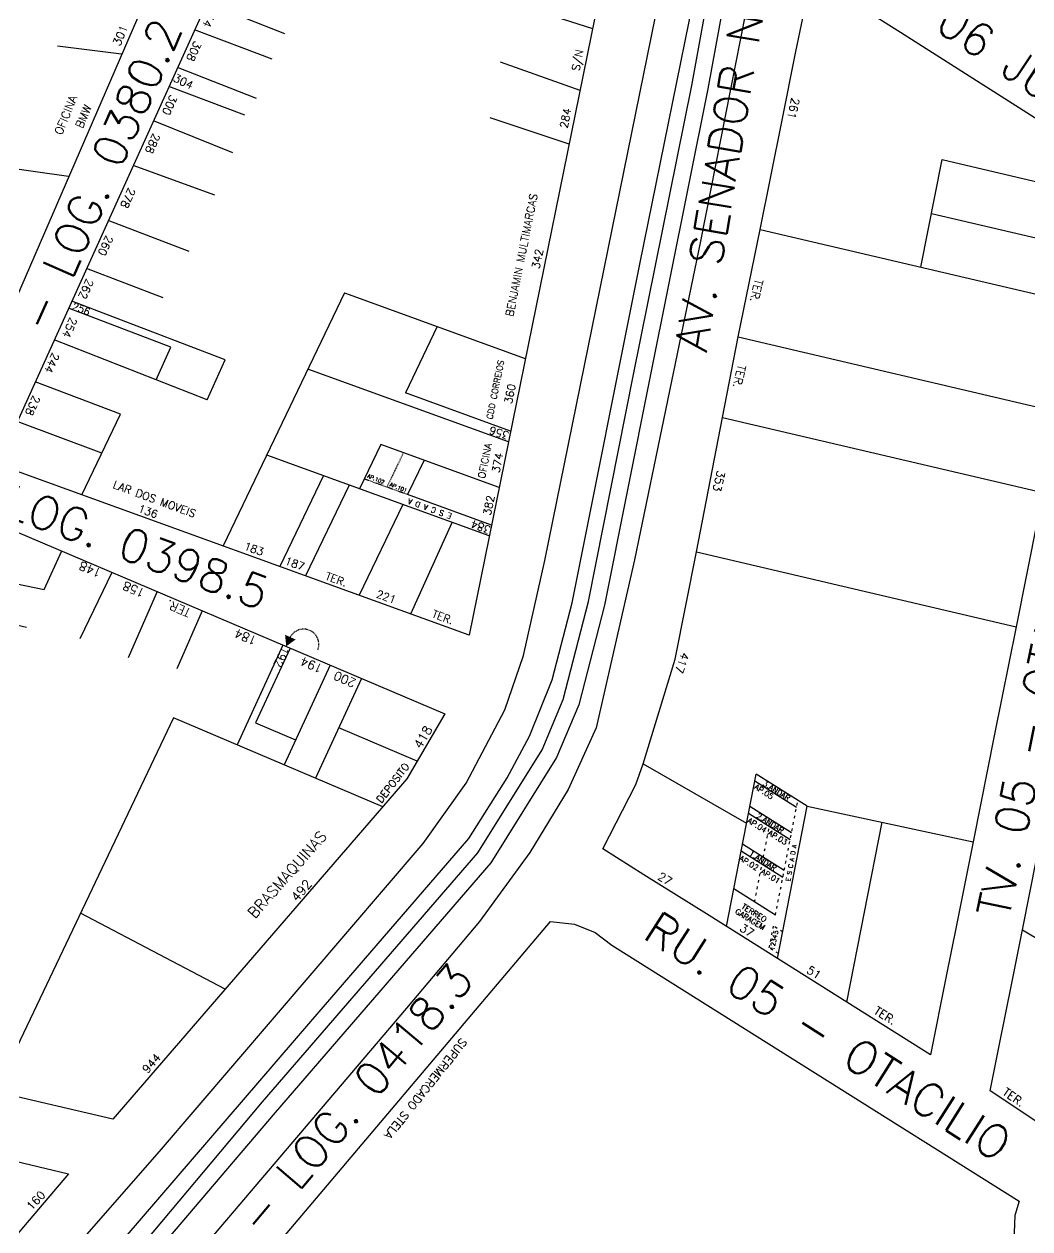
# Model space of a CAD drawing. Extents: x 714896 to 749292, y 8417558 to 8447149.
# Drawn here: x 739868.5 to 740052.2, y 8426041.6 to 8426261.6 of the extents above; entities that cross this region are included whole.
import ezdxf

# ---------------------------------------------------------------- set-up
doc = ezdxf.new("R2010")
doc.units = 0
doc.header["$MEASUREMENT"] = 0
doc.linetypes.add('ACAD_ISO03W100', pattern=[30, 12, -18])
for name, color, linetype in [('LOTE', 7, 'CONTINUOUS'), ('NUM-PORTA', 7, 'CONTINUOUS'), ('QUADRA', 6, 'CONTINUOUS'), ('REFERENCIA', 7, 'CONTINUOUS'), ('TEXTO', 7, 'CONTINUOUS'), ('TEXTODERUA', 3, 'CONTINUOUS')]:
    doc.layers.add(name, color=color, linetype=linetype)
doc.styles.add('ROMANS', font='ROMANS.SHX', dxfattribs={"height": 1.5})

msp = doc.modelspace()

# ---------------------------------------------------------------- hatches: boundary and pattern name
at = {"layer": 'LOTE', "linetype": 'CONTINUOUS'}
h = msp.add_hatch(color=7, dxfattribs=at)
h.paths.add_polyline_path([(739918.13, 8426149.22), (739916.21, 8426150.08), (739916.42, 8426147.99)])
h.paths.add_polyline_path([(739917.78, 8426147.1), (739914.87, 8426148.42), (739914.64, 8426147.92), (739917.56, 8426146.61)], flags=9)

# ---------------------------------------------------------------- linework, layer by layer
at = {"layer": 'LOTE', "color": 7}
for p, q in [((739957.28, 8426265.58, 513.58), (739972.34, 8426260.77, 513.29)), ((739916.16, 8426259.8, 512.9), (739901.9, 8426265.41, 513.29)), ((739913.87, 8426255.17, 512.92), (739899.69, 8426260.55, 513.29)), ((739886.32, 8426256.11, 514.68), (739874.62, 8426257.56, 514.73)), ((739955.46, 8426254.68, 513.59), (739970.05, 8426249.5, 513.29)), ((739911, 8426248.01, 512.93), (739896.57, 8426253.65, 513.29)), ((739908.88, 8426244.97, 512.95), (739895, 8426250.2, 513.29)), ((739906.69, 8426238.09, 512.96), (739892.16, 8426243.93, 513.29)), ((739953.63, 8426244.54, 513.6), (739968.05, 8426239.7, 513.29)), ((739903.37, 8426230.37, 512.97), (739888.47, 8426235.77, 513.29)), ((739898.69, 8426220.05, 513), (739883.92, 8426225.74, 513.29)), ((739893.94, 8426211.59, 513.03), (739879.94, 8426216.96, 513.29)), ((739905.27, 8426200.3, 513.29), (739877.24, 8426211, 513.29)), ((739927.08, 8426212.54, 514.14), (739904.9, 8426166.3)), ((739927.08, 8426212.54, 514.14), (739960.08, 8426200.5, 513.29)), ((739895.35, 8426202.59, 512.98), (739876.66, 8426209.72, 513.29)), ((739944.01, 8426206.37), (739938.18, 8426194.23)), ((739901.97, 8426192.98, 513.29), (739874.04, 8426203.94, 513.29)), ((739886.16, 8426190.38, 513.1), (739870.56, 8426196.26, 513.29)), ((739882.76, 8426183.27, 513.16), (739867.29, 8426189.04, 513.29)), ((739879.08, 8426175.65, 513.29), (739886.16, 8426190.38, 513.1)), ((739933.67, 8426184.81), (739929.8, 8426176.75)), ((739941.59, 8426181.95, 513.29), (739938.58, 8426175.67, 513.29)), ((739923.2, 8426179.14), (739915.24, 8426162.55)), ((739927.9, 8426177.43), (739919.94, 8426160.85)), ((739937.72, 8426173.88, 513.29), (739929.76, 8426157.29, 513.29)), ((739939.17, 8426153.89, 513.29), (739946.74, 8426170.61, 512.48)), ((739872.21, 8426158.37, 514.77), (739875.45, 8426165.39, 515.24)), ((739855.11, 8426161.89, 515.24), (739872.21, 8426158.37, 514.77)), ((739884.56, 8426161.48, 515.24), (739878.73, 8426149.32, 514.52)), ((739892.84, 8426157.96, 515.24), (739887.53, 8426145.85, 514.33)), ((739852.12, 8426155.25, 515.24), (739868.97, 8426151.5, 514.65)), ((739901.09, 8426154.46, 515.24), (739896.43, 8426143.87, 514.33)), ((739915.82, 8426148.2, 515.23), (739907.44, 8426130, 513.27)), ((739917.11, 8426147.65, 515.23), (739910.82, 8426133.99, 513.27)), ((739924.42, 8426144.55, 515.23), (739916.04, 8426126.35, 513.27)), ((739930.16, 8426142.11, 515.22), (739921.78, 8426123.91, 513.27)), ((739895.82, 8426134.93, 512.44), (739863.32, 8426066.66, 515.24)), ((739905.28, 8426085.41, 512.44), (739878.83, 8426099.25, 515.45))]:
    msp.add_line(p, q, dxfattribs=at)
at = {"layer": 'LOTE', "color": 7, "linetype": 'ACAD_ISO03W100', "ltscale": 0.004}
msp.add_line((739937.81, 8426183.31, 513.29), (739934.8, 8426177.04, 513.29), dxfattribs=at)
at = {"layer": 'LOTE', "color": 7, "elevation": 511.4}
for points in [[(740003, 8426277.51), (739992.07, 8426221.95), (739980.03, 8426163.78), (739973, 8426133.12), (739967.9, 8426121.84), (739960.9, 8426110.35), (739951.74, 8426097.73), (739938.39, 8426081.93), (739892.35, 8426027.82)], [(739860.34, 8426018.19), (739893.26, 8426055.73), (739941.4, 8426111.98), (739949.29, 8426123.02), (739956.34, 8426136.38), (739959.72, 8426146.29), (739963.62, 8426163.67), (739984.6, 8426266.59)]]:
    msp.add_lwpolyline(points, dxfattribs=at)
at = {"layer": 'LOTE', "color": 7, "linetype": 'CONTINUOUS', "flags": 128}
for points, elevation in [([(739849.95, 8426237.62), (739876.63, 8426233.79)], 514.97), ([(739934.05, 8426118.69), (739895.82, 8426134.93)], 512.44), ([(739910.82, 8426133.99), (739918.13, 8426130.89)], 513.27), ([(739940.34, 8426127.01), (739926.01, 8426133.1)], 512.44)]:
    msp.add_lwpolyline(points, dxfattribs=dict(at, elevation=elevation))
at = {"layer": 'LOTE', "color": 7}
for points in [[(740032.28, 8426217.22), (740036.2, 8426236.83)], [(740036.2, 8426236.83), (740065.41, 8426229.98)], [(740034.24, 8426227.03), (740063.45, 8426220.17)], [(740002.94, 8426224.11), (740061.48, 8426210.37)], [(739998.97, 8426204.51), (740057.55, 8426190.76)], [(739996.1, 8426189.78), (740054.6, 8426176.05)], [(739991.32, 8426165.24), (740049.7, 8426151.53)], [(739981.6, 8426126.5), (740000.49, 8426115.7)], [(739996.8, 8426096.83), (740002.23, 8426124.63)], [(740009.6, 8426118.57), (740001.98, 8426123.36)], [(740011.55, 8426118.78), (740002.23, 8426124.63)], [(740008.7, 8426113.93), (740001.08, 8426118.72)], [(740006.11, 8426090.98), (740011.55, 8426118.78)], [(740011.55, 8426118.78), (740041.84, 8426112.31)], [(740008.45, 8426112.65), (740000.83, 8426117.44)], [(740018.81, 8426083), (740025.23, 8426115.86)], [(740007.35, 8426107.06), (739999.73, 8426111.85)], [(740007.1, 8426105.78), (739999.48, 8426110.57)], [(740005.76, 8426098.91), (739998.14, 8426103.7)], [(740050.86, 8426096.24), (740058.7, 8426091.52)]]:
    msp.add_lwpolyline(points, dxfattribs=at)
at = {"layer": 'LOTE', "color": 7, "elevation": 513.29, "flags": 128}
for points in [[(739892.66, 8426196.63), (739895.35, 8426202.59)], [(739901.97, 8426192.98), (739905.27, 8426200.3)]]:
    msp.add_lwpolyline(points, dxfattribs=at)
at = {"layer": 'LOTE', "color": 7, "linetype": 'CONTINUOUS', "flags": 128}
for points in [[(739956.99, 8426185.31), (739920.38, 8426198.57)], [(739957.39, 8426187.27), (739938.18, 8426194.23)], [(739955.29, 8426176.99), (739933.67, 8426184.81)], [(739953.5, 8426168.17), (739912.85, 8426182.88)], [(739953.9, 8426170.13), (739938.58, 8426175.67)]]:
    msp.add_lwpolyline(points, dxfattribs=at)
at = {"layer": 'LOTE', "color": 7, "linetype": 'ACAD_ISO03W100', "ltscale": 0.004, "flags": 128}
msp.add_lwpolyline([(739938.58, 8426175.67), (739930.66, 8426178.54)], dxfattribs=at)
at = {"layer": 'LOTE', "color": 7, "linetype": 'ACAD_ISO03W100', "ltscale": 0.04}
for points in [[(740005.76, 8426098.91), (740009.85, 8426119.85)], [(740003.54, 8426109.45), (740004.64, 8426115.05)], [(740001.95, 8426101.31), (740003.29, 8426108.18)], [(740004.63, 8426092.93), (740005.41, 8426096.89)], [(740007.06, 8426095.85), (740005.41, 8426096.89)], [(740006.29, 8426091.89), (740004.63, 8426092.93)]]:
    msp.add_lwpolyline(points, dxfattribs=at)
at = {"layer": 'LOTE', "color": 7, "linetype": 'ACAD_ISO03W100', "ltscale": 0.003}
msp.add_arc((739919.6, 8426148.34), 2.78, 339.2701, 155.367, dxfattribs=at)
at = {"layer": 'QUADRA', "color": 6}
for points in [[(739802.15, 8426203.09), (739842.13, 8426344.5), (739915.13, 8426322.45), (739855.02, 8426183.87), (739802.15, 8426203.09)], [(739980.68, 8426301.74), (739949.81, 8426150.04), (739863.74, 8426181.2), (739926.19, 8426319.04)], [(739846.1, 8426070.69), (739818.83, 8426077.06), (739823.01, 8426090.44), (739859.67, 8426172.05), (739945.4, 8426135.64), (739938.45, 8426123.78), (739884.73, 8426061.66), (739863.32, 8426066.66), (739846.1, 8426070.69)], [(739814.7, 8426066.44), (739876.63, 8426051.7), (739854.67, 8426025.86), (739841.28, 8426003.05), (739828.08, 8425962.6), (739790.23, 8425971.91), (739814.7, 8426066.44)]]:
    msp.add_lwpolyline(points, close=True, dxfattribs=at)
for points in [[(740012.32, 8426270.4), (740028.58, 8426260.08), (740048.96, 8426247.14), (740066.6, 8426235.94)], [(740053.63, 8426171.15), (740049.7, 8426151.53), (740045.77, 8426131.92), (740041.84, 8426112.31), (740038.79, 8426097.07), (740036.93, 8426087.79), (740034.06, 8426073.42), (740034.06, 8426073.42), (740018.81, 8426083), (740006.11, 8426090.98), (739993.66, 8426098.81), (739981.75, 8426106.29), (739974.24, 8426111), (739980.28, 8426122.73), (739981.6, 8426126.5), (739987.44, 8426145.63), (739991.32, 8426165.24), (739996.1, 8426189.78), (739998.97, 8426204.51), (740002.94, 8426224.11), (740006.91, 8426243.71), (740009.51, 8426256.57), (740010.75, 8426262.67)], [(740053.32, 8426061.31), (740044.97, 8426066.82), (740046.68, 8426075.36), (740048.91, 8426086.51), (740050.86, 8426096.24), (740054.79, 8426115.85)]]:
    msp.add_lwpolyline(points, dxfattribs=at)
at = {"layer": 'QUADRA', "color": 6, "linetype": 'CONTINUOUS'}
msp.add_lwpolyline([(740005.72, 8425984.17), (740004.02, 8425984.37), (739972.78, 8426003.76), (739958.53, 8426011.35), (739943.95, 8426018.49), (739933.2, 8426023.6), (739921.64, 8426028.53), (739910.93, 8426034.21), (739964.7, 8426097.76), (739969.08, 8426097.27), (739972.85, 8426095.71), (739975.87, 8426093.45), (740050.26, 8426046.71), (740049.49, 8426044.05), (740049.29, 8426039.35), (740050.15, 8426034.99), (740051.77, 8426031.69), (740020.37, 8425986.84), (740011.47, 8425986.05)], close=True, dxfattribs=at)
at = {"layer": 'REFERENCIA', "elevation": 510.75, "flags": 128}
msp.add_lwpolyline([(739846.29, 8425958.72), (739863.19, 8426006.63), (739912.1, 8426064.81), (739951.38, 8426110.27), (739963.13, 8426129.09), (739967, 8426138.28), (739971.59, 8426156.17), (739979.86, 8426197.59), (739990.48, 8426250.35), (739996.17, 8426281.5), (739998.47, 8426297.97), (739999, 8426325.58), (739998.07, 8426357.56)], dxfattribs=at)
at = {"layer": 'REFERENCIA', "elevation": 510.75}
msp.add_lwpolyline([(739999.14, 8426281.02), (739993.43, 8426249.79), (739982.8, 8426197), (739974.51, 8426155.5), (739969.85, 8426137.32), (739965.8, 8426127.7), (739953.8, 8426108.48), (739914.38, 8426062.86), (739873.69, 8426015.05), (739865.84, 8426005.12), (739849.12, 8425957.72), (739843.52, 8425959.27), (739862.36, 8426011.46), (739920.9, 8426079.48), (739949.74, 8426112.88), (739956.78, 8426123.99), (739960.82, 8426131.58), (739964.99, 8426141.84), (739968.65, 8426155.89), (739981.02, 8426217.78), (739992.24, 8426273.17)], dxfattribs=at)

# ---------------------------------------------------------------- texts
at = {"layer": 'NUM-PORTA', "color": 7, "style": 'ROMANS'}
for s, height, rotation, p in [('314', 1.462, 245.6925, (739902.62, 8426264.81)), ('301', 1.488, 66.7193, (739886.05, 8426257.47)), ('308', 1.462, 245.6814, (739899.67, 8426258.64)), ('S/N', 1.421, 78.6364, (739969.93, 8426252.94)), ('304', 1.463, 334.0421, (739895.62, 8426251.25)), ('300', 1.462, 245.6853, (739895.26, 8426248.82)), ('284', 1.42, 78.581, (739967.76, 8426242.47)), ('288', 1.462, 245.6998, (739892.14, 8426241.8)), ('278', 1.462, 245.6998, (739887.62, 8426231.83)), ('260', 1.462, 245.6973, (739883.54, 8426223.14)), ('342', 1.421, 78.6429, (739962.63, 8426216.79)), ('262', 1.462, 245.7136, (739879.98, 8426215.22)), ('256', 1.3, 338.9428, (739877.2, 8426209.57)), ('254', 1.461, 245.7554, (739877, 8426208.2)), ('244', 1.461, 245.7415, (739873.73, 8426201.73)), ('360', 1.421, 78.6429, (739957.61, 8426192.14)), ('238', 1.46, 245.8119, (739870.23, 8426193.93)), ('356', 1.421, 162.3942, (739957.25, 8426187.08)), ('374', 1.421, 78.6364, (739955.33, 8426179.55)), ('382', 1.421, 78.6364, (739953.75, 8426171.79)), ('136', 1.416, 339.9923, (739889.22, 8426172.57)), ('384', 1.421, 160.1291, (739953.89, 8426169.84)), ('183', 1.416, 339.9923, (739908.57, 8426165.72)), ('148', 1.604, 157.2996, (739882.82, 8426161.98)), ('187', 1.416, 339.9923, (739916.04, 8426163.02)), ('158', 1.605, 156.5997, (739890.79, 8426158.28)), ('221', 1.416, 339.9923, (739932.71, 8426156.98)), ('184', 1.605, 156.5997, (739911.21, 8426149.6)), ('192', 1.5, 245.1905, (739915.71, 8426148.09)), ('194', 1.605, 156.5081, (739923.23, 8426144.5)), ('417', 1.5, 251.462, (739988.6, 8426147.01)), ('200', 1.605, 156.3468, (739929.32, 8426141.85)), ('418', 1.674, 59.6784, (739941.03, 8426129.12)), ('492', 1.694, 48.8699, (739918.39, 8426101.21)), ('27', 1.5, 327.7533, (739984.1, 8426105.58)), ('37', 1.5, 327.7533, (739999.06, 8426096.18)), ('51', 1.5, 327.7533, (740011.3, 8426088.49)), ('944', 1.5, 48.8699, (739891.1, 8426069.91)), ('160', 1.5, 46.9094, (739869.93, 8426044.89))]:
    msp.add_text(s, height=height, rotation=rotation, dxfattribs=at).set_placement(p)
at = {"layer": 'NUM-PORTA', "style": 'ROMANS'}
for s, p in [('261', (740008.75, 8426248.24)), ('353', (739995.15, 8426180.2))]:
    msp.add_text(s, height=1.5, rotation=257.132, dxfattribs=at).set_placement(p)
at = {"layer": 'TEXTO', "style": 'ROMANS'}
for s, height, rotation, p in [('OFICINA', 1.499, 67.7405, (739875.43, 8426241.21)), ('BMW', 1.489, 66.837, (739879.21, 8426242.4)), ('TER.', 1.5, 257.132, (740002.04, 8426215.13)), ('TER.', 1.5, 257.132, (739998.92, 8426199.49)), ('LAR DOS MOVEIS', 1.4162, 339.8884, (739884.65, 8426176.93)), ('TER.', 1.416, 339.8884, (739923.44, 8426160.23, -513.29)), ('TER.', 1.416, 339.5848, (739942.89, 8426153.35)), ('DEPOSITO', 1.338, 52.5136, (739933.81, 8426119.25)), ('BRASMAQUINAS', 2, 48.539, (739910.7, 8426098.14)), ('TER.', 1.5, 328.2928, (740023.59, 8426081.05)), ('SUPERMERCADO STELA', 1.5, 231.4638, (739948.39, 8426076.62)), ('TER.', 1.5, 325.4224, (740047.08, 8426066.24))]:
    msp.add_text(s, height=height, rotation=rotation, dxfattribs=at).set_placement(p)
at = {"layer": 'TEXTO', "color": 7, "style": 'ROMANS'}
for s, height, rotation, p in [('BENJAMIN MULTIMARCAS', 1.4206, 78.6429, (739957.84, 8426208.08)), ('CDD CORREIOS', 1.1, 78.6364, (739954.05, 8426189.34)), ('OFICINA', 1.3, 78.6364, (739952.69, 8426178.52)), ('E S C A D A', 1, 160.2563, (739946.76, 8426172.15, -37.83)), ('TER.', 1.605, 156.5997, (739899.12, 8426154.74)), ('3.ANDAR', 1, 327.6053, (740003.33, 8426122.69, -570.32)), ('2.ANDAR', 1, 327.6053, (740002.17, 8426116.77, -570.32)), ('E S C A D A', 0.8, 79.9116, (740008.44, 8426105.04, -37.83)), ('1.ANDAR', 1, 327.6053, (740000.83, 8426109.9, -570.32))]:
    msp.add_text(s, height=height, rotation=rotation, dxfattribs=at).set_placement(p)
at = {"layer": 'TEXTO', "color": 4, "style": 'ROMANS'}
for s, height, rotation, p in [('AP.102', 0.7, 337.5813, (739931.16, 8426178.81, -570.31)), ('AP.101', 0.7, 337.5813, (739935.27, 8426177.26, -570.31)), ('AP.02', 1, 328.523, (739999.04, 8426108.99, -570.31)), ('2', 0.8, 77.5193, (740005.63, 8426093.18, -37.83))]:
    msp.add_text(s, height=height, rotation=rotation, dxfattribs=at).set_placement(p)
at = {"layer": 'TEXTO', "color": 5, "style": 'ROMANS'}
for s, height, rotation, p in [('AP.05', 1, 327.0335, (740001.8, 8426122.06, -570.32)), ('5', 0.8, 77.5193, (740006.15, 8426095.35, -37.83))]:
    msp.add_text(s, height=height, rotation=rotation, dxfattribs=at).set_placement(p)
at = {"layer": 'TEXTO', "color": 1, "style": 'ROMANS'}
for s, height, rotation, p in [('AP.04', 1, 328.523, (740000.53, 8426115.87, -570.31)), ('4', 0.8, 77.5193, (740005.97, 8426094.57, -37.83))]:
    msp.add_text(s, height=height, rotation=rotation, dxfattribs=at).set_placement(p)
at = {"layer": 'TEXTO', "color": 6, "style": 'ROMANS'}
for s, height, rotation, p in [('AP.03', 1, 328.523, (740004.29, 8426113.65, -570.3)), ('3', 0.8, 77.5193, (740005.83, 8426093.87, -37.83))]:
    msp.add_text(s, height=height, rotation=rotation, dxfattribs=at).set_placement(p)
at = {"layer": 'TEXTO', "color": 3, "style": 'ROMANS'}
for s, height, rotation, p in [('AP.01', 1, 328.523, (740002.99, 8426106.58, -570.32)), ('1', 0.8, 77.5193, (740005.57, 8426092.42, -37.83))]:
    msp.add_text(s, height=height, rotation=rotation, dxfattribs=at).set_placement(p)
at = {"layer": 'TEXTO', "color": 2, "style": 'ROMANS'}
msp.add_text('TERREO', height=1, rotation=328.523, dxfattribs=at).set_placement((739999.46, 8426100.21, -570.32))
at = {"layer": 'TEXTO', "color": 0, "style": 'ROMANS'}
msp.add_text('GARAGEM', height=1, rotation=328.523, dxfattribs=at).set_placement((739998.29, 8426099.29, -570.32))
at = {"layer": 'TEXTODERUA', "style": 'ROMANS'}
for s, height, rotation, p in [('AV. SENADOR NILO COELHO', 6, 80.443, (739993.19, 8426201.51)), ('RU.PRINCESA IZABEL - LOG. 2800.7', 5, 342.1818, (740013.25, 8426290.87)), ('RU. 06 JUVENTINO', 6, 325.9259, (740019.92, 8426270.65)), ('- LOG. 0380.2', 6, 66.1425, (739872.82, 8426204.8)), ('TV. JOAQUIM MANOEL - LOG. 0398.5', 6, 339.7255, (739770.96, 8426206.57)), ('TV. 05 - OTACILIO LOPES', 6, 78.4561, (740048.41, 8426098.1)), ('RU.12 MANOEL BOTELHO TEIXEIRA SILVA BA.BRINDES-LOG. 2518.0', 5.7, 53.9495, (739971.44, 8425901.63)), ('RU. 05 - OTACILIO', 6, 327.6617, (739981.29, 8426094.8)), ('COELHO - LOG. 0418.3', 6, 50.0093, (739888.71, 8426012.63))]:
    msp.add_text(s, height=height, rotation=rotation, dxfattribs=at).set_placement(p)

doc.saveas('drawing.dxf')
